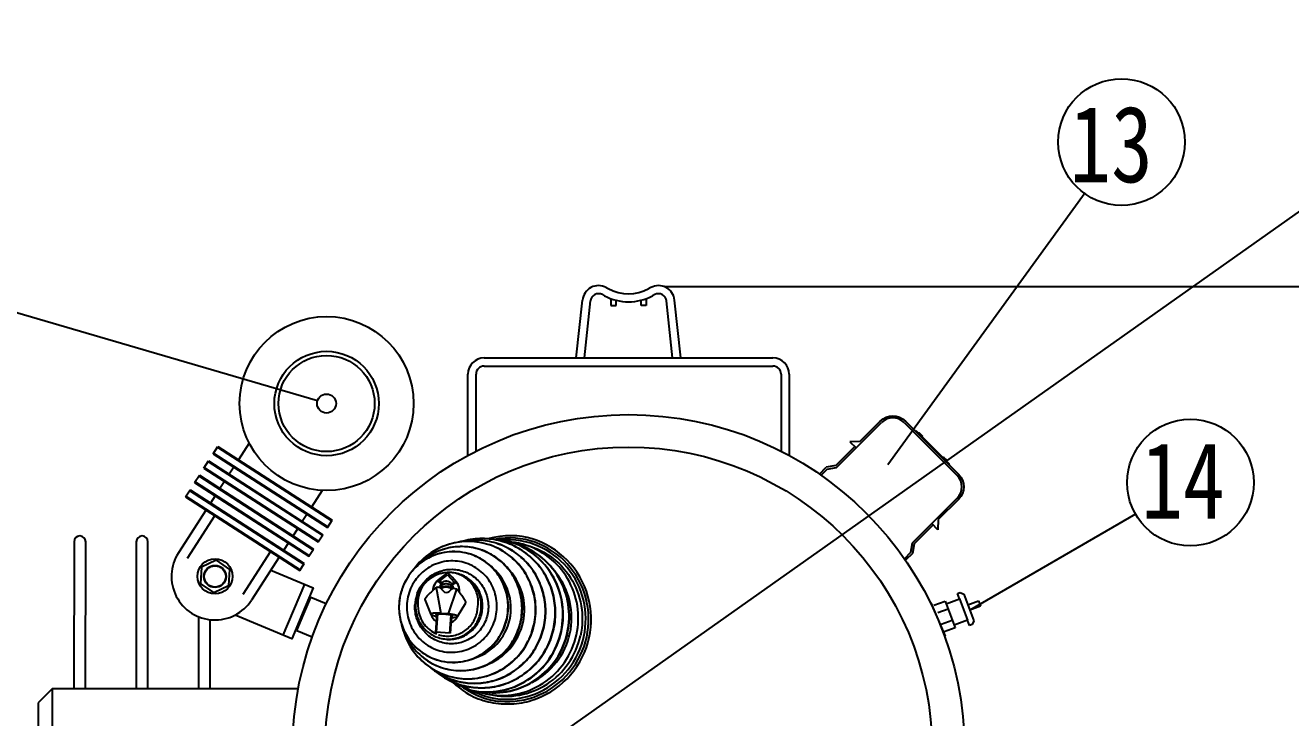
# Model space of a CAD drawing. Header units: millimetres. Extents: x 14764 to 276930, y -11609 to 135619.
# Drawn here: x 257786 to 258586, y 130936 to 131374 of the extents above; entities that cross this region are included whole.
import ezdxf

# ---------------------------------------------------------------- set-up
doc = ezdxf.new("R2010")
doc.units = ezdxf.units.MM
doc.header["$LTSCALE"] = 23.1
doc.header["$PDMODE"] = 3
doc.header["$PDSIZE"] = 1
doc.layers.get('0').update_dxf_attribs({"linetype": 'CONTINUOUS'})
doc.layers.get('Defpoints').update_dxf_attribs({"linetype": 'CONTINUOUS'})
doc.styles.add('DFT', font='simplex.shx', dxfattribs={"width": 0.67, "bigfont": 'dft.shx'})
doc.styles.get("Standard").update_dxf_attribs({"font": 'txt', "width": 0.8})
doc.dimstyles.new('INTE$0', dxfattribs={"dimscale": 5, "dimtxt": 4, "dimasz": 3, "dimexe": 3, "dimexo": 0, "dimgap": 1, "dimtad": 1, "dimdec": 3, "dimdsep": 46, "dimtxsty": 'DFT', "dimcen": 0, "dimclrd": 3, "dimclre": 3, "dimclrt": 6, "dimadec": 0, "dimazin": 0, "dimtfac": 1, "dimtdec": 3, "dimtix": 1, "dimtmove": 1, "dimatfit": 0, "dimfxl": 0, "dimtolj": 1, "dimtzin": 0, "dimarcsym": 0})

# ---------------------------------------------------------------- blocks, each defined once
blk = doc.blocks.new('*D222')
at = {"color": 3, "lineweight": -2, "transparency": 16777216}
for p, q in [((258189.98, 131208.82), (258660.15, 131208.82)), ((258645.15, 131193.82), (258645.15, 130592.55)), ((258171.4, 130577.55), (258660.15, 130577.55))]:
    blk.add_line(p, q, dxfattribs=at)
at = {"color": 3, "transparency": 16777216}
for points in [[(258642.65, 131193.82), (258647.65, 131193.82), (258645.15, 131208.82)], [(258642.65, 130592.55), (258647.65, 130592.55), (258645.15, 130577.55)]]:
    blk.add_solid(points, dxfattribs=at)
at = {"layer": 'Defpoints', "color": 0, "transparency": 16777216}
for p in [(258189.98, 131208.82), (258171.4, 130577.55), (258645.15, 130577.55)]:
    blk.add_point(p, dxfattribs=at)
at = {"color": 6, "transparency": 16777216, "insert": (258615.15, 130893.18), "char_height": 40, "attachment_point": 5, "rotation": 90, "style": 'DFT'}
blk.add_mtext('\\A1;955', dxfattribs=at)

msp = doc.modelspace()

# ---------------------------------------------------------------- linework, layer by layer
at = {"color": 1}
for p, q in [((256356.4706, 129675.6479), (261130.6565, 133051.6794)), ((258456.347, 131267.9943), (258331.6094, 131096.0726)), ((257970.9763, 131136.5133), (257734.4876, 131205.7125)), ((258488.279, 131064.8055), (258383.3884, 131004.2048))]:
    msp.add_line(p, q, dxfattribs=at)
at = {"color": 0, "linetype": 'ByBlock', "lineweight": 25, "ltscale": 0.5}
for p, q in [((258151.1307, 131203.6623), (258152.4715, 131202.9472)), ((258153.5395, 131208.1788), (258154.8803, 131207.4637)), ((258181.8146, 131208.1788), (258180.4738, 131207.4637)), ((258184.2234, 131203.6623), (258182.8826, 131202.9472)), ((258134.6455, 131163.6349), (258138.5421, 131200.2298)), ((258139.7931, 131163.6349), (258143.632, 131199.6878)), ((258156.5599, 131201.1186), (258156.5599, 131196.7465)), ((258156.5599, 131196.7465), (258159.7591, 131196.7465)), ((258159.7591, 131196.7465), (258159.7591, 131200.131)), ((258175.595, 131196.7465), (258175.595, 131200.131)), ((258178.7942, 131196.7465), (258175.595, 131196.7465)), ((258178.7942, 131201.1186), (258178.7942, 131196.7465)), ((258195.561, 131163.6349), (258191.7221, 131199.6878)), ((258200.7086, 131163.6349), (258196.812, 131200.2298)), ((258076.3404, 131163.6349), (258259.0137, 131163.6349)), ((258076.3404, 131158.5163), (258259.0137, 131158.5163)), ((258066.1031, 131101.9809), (258066.1031, 131153.3976)), ((258071.2218, 131104.8156), (258071.2218, 131153.3976)), ((258264.1324, 131153.3976), (258264.1324, 131104.8156)), ((258269.251, 131153.3976), (258269.251, 131101.9809)), ((257817.0691, 131047.4239), (257817.0142, 130954.4278)), ((257824.3629, 130954.4235), (257824.4178, 131047.4195)), ((257824.3629, 130954.4235), (257824.4178, 131047.4195)), ((257856.4372, 131047.4006), (257856.3823, 130954.4046)), ((257863.731, 130954.4002), (257863.7859, 131047.3963)), ((258098.4062, 131046.4365), (258100.9178, 131045.8834)), ((257906.9393, 131035.7609), (257897.7084, 131031.2919)), ((257906.9393, 131035.7609), (257915.4199, 131029.9935)), ((257897.7084, 131031.2919), (257896.9592, 131021.0714)), ((257915.4199, 131029.9935), (257914.6707, 131019.7731)), ((257905.4398, 131015.304), (257896.9592, 131021.0714)), ((257905.4398, 131015.304), (257914.6707, 131019.7731)), ((258048.4031, 131024.2104), (258046.8308, 131022.828)), ((258048.3301, 131022.6631), (258053.1675, 131026.494)), ((258049.6116, 131021.3346), (258048.3301, 131022.6631)), ((258049.2417, 131020.6088), (258049.7887, 131020.0337)), ((258053.1675, 131026.494), (258057.3939, 131021.988)), ((258055.4812, 131019.5803), (258056.1124, 131020.0615)), ((258057.3939, 131021.988), (258055.862, 131020.8368)), ((257965.5012, 131011.7363), (257961.4858, 131002.1969)), ((257962.4397, 131001.7954), (257966.8567, 131012.2887)), ((257966.8567, 131012.2887), (257965.5012, 131011.7363)), ((257976.5497, 131008.2084), (257966.8567, 131012.2887)), ((258046.039, 131018.4211), (258048.8823, 131002.1624)), ((258049.3317, 131017.8192), (258049.2608, 131017.8926)), ((258049.2804, 131017.6663), (258050.3801, 131016.3584)), ((258049.4127, 131017.8497), (258049.3317, 131017.8192)), ((258058.9285, 131017.3946), (258053.5475, 131001.7909)), ((258054.3155, 131016.0449), (258055.6084, 131017.1623)), ((258055.5068, 131017.3644), (258055.582, 131017.3214)), ((258055.6635, 131017.3827), (258055.582, 131017.3214)), ((258368.4336, 131008.2192), (258376.863, 131011.3728)), ((258375.6016, 131014.7446), (258377.2875, 131015.3753)), ((258376.863, 131011.3728), (258375.6016, 131014.7446)), ((258376.863, 131011.3728), (258381.9088, 130997.8858)), ((258377.2875, 131015.3753), (258379.6041, 131014.3201)), ((258379.6041, 131014.3201), (258385.9112, 130997.4613)), ((258038.8626, 131010.9498), (258042.7505, 131001.5149)), ((258059.4996, 131000.1809), (258064.8318, 131008.8815)), ((258360.7602, 131007.2703), (258367.8029, 131009.9051)), ((258369.6951, 131004.8475), (258363.2171, 131002.424)), ((258367.8029, 131009.9051), (258374.1101, 130993.0463)), ((258382.127, 131007.5766), (258388.8705, 131010.0995)), ((258390.1319, 131006.7277), (258383.3884, 131004.2048)), ((258388.8705, 131010.0995), (258390.1319, 131006.7277)), ((257895.7773, 131000.0263), (257895.7503, 130954.3813)), ((257903.099, 130954.377), (257903.1249, 130998.1506)), ((257961.4858, 131002.1969), (257957.4703, 130992.6576)), ((257958.0227, 130991.3021), (257962.4397, 131001.7954)), ((258046.4959, 131001.6735), (258045.5884, 130990.2784)), ((258046.9735, 131001.7746), (258046.0549, 130990.2412)), ((258053.5475, 131001.7909), (258048.8823, 131002.1624)), ((258055.3709, 131001.1058), (258054.4523, 130989.5725)), ((258055.8264, 131000.9304), (258054.9189, 130989.5353)), ((258365.3224, 130995.3312), (258372.2913, 130997.9079)), ((258367.1582, 131002.1744), (258367.1582, 131002.1744)), ((258381.9088, 130997.8858), (258373.4794, 130994.7322)), ((258383.1702, 130994.514), (258381.9088, 130997.8858)), ((258384.8561, 130995.1447), (258383.1702, 130994.514)), ((258385.9112, 130997.4613), (258384.8561, 130995.1447)), ((257957.4703, 130992.6576), (257958.0227, 130991.3021)), ((257958.0227, 130991.3021), (257967.709, 130987.2247)), ((258024.724, 130993.5034), (258024.7446, 130993.4354)), ((258054.9189, 130989.5353), (258045.5884, 130990.2784)), ((258374.1101, 130993.0463), (258367.2581, 130990.4829)), ((257803.1917, 130954.436), (257794.4381, 130945.6927)), ((257803.1917, 130954.436), (257803.1457, 130876.5747)), ((257958.7894, 130954.3441), (257803.1917, 130954.436)), ((258077.472, 130951.3701), (258079.9837, 130950.8171)), ((257794.4381, 130945.6927), (257794.4024, 130885.3283))]:
    msp.add_line(p, q, dxfattribs=at)
at = {"color": 0, "linetype": 'ByBlock', "lineweight": 25}
for p, q in [((258299.2141, 131094.4014), (258327.7085, 131122.8957)), ((258341.8506, 131122.8957), (258375.5089, 131089.2374)), ((257905.0219, 131102.99), (257908.0035, 131107.6116)), ((257907.7325, 131107.1915), (257979.9985, 131060.5693)), ((257908.0035, 131107.6116), (257980.2695, 131060.9895)), ((257927.8083, 131109.7182), (257921.0282, 131099.2088)), ((258314.0192, 131110.9035), (258307.6729, 131110.6163)), ((258307.6729, 131110.6163), (258311.551, 131106.7382)), ((257905.0219, 131102.99), (257977.2879, 131056.3678)), ((257905.2929, 131103.4101), (257977.5589, 131056.788)), ((257899.167, 131093.9147), (257902.1487, 131098.5364)), ((257899.167, 131093.9147), (257971.433, 131047.2925)), ((257899.4381, 131094.3349), (257971.7041, 131047.7127)), ((257901.8776, 131098.1162), (257974.1436, 131051.494)), ((257902.1487, 131098.5364), (257974.4146, 131051.9142)), ((257918.0466, 131094.5871), (257915.1733, 131090.1335)), ((258288.3838, 131090.2178), (258292.7067, 131094.5407)), ((258289.3853, 131089.5223), (258293.2037, 131093.3407)), ((258298.7171, 131095.6014), (258292.7067, 131094.5407)), ((258293.2037, 131093.3407), (258299.2141, 131094.4014)), ((257893.3121, 131084.8394), (257896.2938, 131089.4611)), ((257893.3121, 131084.8394), (257965.5781, 131038.2173)), ((257893.5832, 131085.2596), (257965.8492, 131038.6374)), ((257896.0227, 131089.041), (257968.2887, 131042.4188)), ((257896.2938, 131089.4611), (257968.5598, 131042.8389)), ((257912.1917, 131085.5119), (257909.3185, 131081.0583)), ((257887.5603, 131075.9239), (257890.3847, 131080.3018)), ((257887.5603, 131075.9239), (257959.8263, 131029.3017)), ((257887.8313, 131076.344), (257960.0973, 131029.7219)), ((257890.1136, 131079.8817), (257962.3796, 131033.2595)), ((257890.3847, 131080.3018), (257962.6507, 131033.6796)), ((257906.3368, 131076.4366), (257903.4094, 131071.899)), ((257974.0249, 131079.9017), (257967.2448, 131069.3923)), ((257900.585, 131067.5211), (257883.0799, 131040.3876)), ((258375.5089, 131075.0953), (258347.0146, 131046.601)), ((257906.0469, 131063.9973), (257888.5419, 131036.8639)), ((257964.2632, 131064.7706), (257961.39, 131060.317)), ((257977.2879, 131056.3678), (257980.2695, 131060.9895)), ((258363.5167, 131061.406), (258363.2295, 131055.0597)), ((257958.4083, 131055.6954), (257955.5351, 131051.2418)), ((257971.433, 131047.2925), (257974.4146, 131051.9142)), ((258363.2295, 131055.0597), (258359.3514, 131058.9378)), ((257952.5534, 131046.6201), (257949.626, 131042.0825)), ((258347.0146, 131046.601), (258345.9539, 131040.5906)), ((258348.2146, 131046.1039), (258347.1539, 131040.0935)), ((257941.3396, 131041.2283), (257923.8346, 131014.0949)), ((257946.8016, 131037.7046), (257929.2966, 131010.5711)), ((257965.5781, 131038.2173), (257968.5598, 131042.8389)), ((258345.9539, 131040.5906), (258342.0882, 131036.7249)), ((258347.1539, 131040.0935), (258342.7822, 131035.7218)), ((258345.9539, 131040.5906), (258345.9539, 131040.5906)), ((257959.8263, 131029.3017), (257962.6507, 131033.6796)), ((257962.7451, 131020.654), (257949.1663, 130988.3954)), ((258358.8862, 131008.7204), (258367.7832, 130987.7605))]:
    msp.add_line(p, q, dxfattribs=at)
msp.add_lwpolyline([(258314.0192, 131110.9035), (258326.8599, 131123.7442, -0.41421356), (258342.6991, 131123.7442), (258376.3574, 131090.086, -0.41421356), (258376.3574, 131074.2468), (258363.5167, 131061.406)], format="xyb", dxfattribs=at)
msp.add_lwpolyline([(258349.2752, 131117.8753), (258370.4884, 131096.662), (258370.1349, 131096.3085), (258348.9217, 131117.5217)], close=True, dxfattribs=at)
for points in [[(258353.3706, 131114.2042), (258353.1584, 131113.992), (258351.0371, 131116.1134), (258351.2493, 131116.3255, -0.41421356), (258351.5321, 131116.3255), (258353.3706, 131114.487, -0.41421356)], [(258366.8173, 131100.7574), (258366.6052, 131100.5453), (258368.7265, 131098.4239), (258368.9387, 131098.6361, 0.41421356), (258368.9387, 131098.9189), (258367.1002, 131100.7574, 0.41421356)]]:
    msp.add_lwpolyline(points, format="xyb", close=True, dxfattribs=at)
for points in [[(258298.7171, 131095.6014), (258310.7025, 131107.5868)], [(258360.1999, 131058.0893), (258348.2146, 131046.1039)], [(257941.5558, 131029.5734), (257968.2752, 131018.3262), (257954.6964, 130986.0676), (257918.9444, 131001.1169)]]:
    msp.add_lwpolyline(points, dxfattribs=at)
at = {"color": 0, "linetype": 'ByBlock', "lineweight": 25, "ltscale": 0.5}
for points in [[(258053.2784, 131027.886), (258051.7096, 131026.7918), (258050.0566, 131025.5527), (258048.4031, 131024.2104)], [(258058.8416, 131021.8823), (258057.5535, 131023.4399), (258056.153, 131025.0079), (258054.7024, 131026.5109), (258053.2784, 131027.886)], [(258049.4127, 131017.8497), (258049.7227, 131018.1095), (258050.2062, 131018.4229), (258050.8008, 131018.6925), (258051.479, 131018.8743), (258052.2032, 131018.9415), (258052.9368, 131018.882), (258053.6404, 131018.699), (258054.2797, 131018.4106), (258054.8222, 131018.0495), (258055.2479, 131017.6636), (258055.5068, 131017.3644)]]:
    msp.add_lwpolyline(points, dxfattribs=at)
at = {"color": 1}
for centre in [(258479.3732, 131300.1459), (258522.9248, 131084.878)]:
    msp.add_circle(centre, 40.0405, dxfattribs=at)
at = {"color": 0, "linetype": 'ByBlock', "lineweight": 25}
for centre, radius in [((257976.7352, 131134.8296), 54.9947), ((257976.7352, 131134.8296), 33), ((257976.7352, 131134.8296), 30.3893), ((257976.7352, 131134.8296), 6), ((258167.6771, 130915.3289), 212.5), ((258167.6771, 130915.3289), 192), ((257906.1853, 131025.4749), 7), ((257906.1853, 131025.4749), 6.75)]:
    msp.add_circle(centre, radius, dxfattribs=at)
at = {"color": 0, "linetype": 'ByBlock', "lineweight": 25, "ltscale": 0.5}
msp.add_circle((257906.1895, 131025.5325), 11.0994, dxfattribs=at)
for centre, radius, start, end in [((258148.7219, 131199.1459), 10.2374, 61.9275131, 173.9221344), ((258148.7219, 131199.1459), 5.1187, 61.9275131, 173.9221344), ((258167.6771, 131231.4576), 27.193, 241.9275131, 298.0724869), ((258186.6322, 131199.1459), 10.2374, 6.0778656, 118.0724869), ((258186.6322, 131199.1459), 5.1187, 6.0778656, 118.0724869), ((258167.6771, 131231.4576), 32.3117, 241.9275131, 298.0724869), ((258076.3404, 131153.3976), 10.2374, 90, 180), ((258259.0137, 131153.3976), 10.2374, 0, 90), ((258076.3404, 131153.3976), 5.1187, 90, 180), ((258259.0137, 131153.3976), 5.1187, 0, 90), ((257820.7435, 131047.4217), 3.6744, 359.9661689, 179.9661689), ((257820.7435, 131047.4217), 3.6744, 359.9661689, 179.9661689), ((257860.1115, 131047.3984), 3.6744, 359.9661689, 179.9661689), ((258088.2068, 131000.0982), 47.4476, 77.5867245, 83.1750171), ((258088.2342, 131000.2429), 47.3002, 74.4682307, 77.5813988), ((258053.75, 131008.5912), 19.428, 76.3403239, 190.9739746), ((258058.0882, 131005.9489), 35.5956, 155.7601719, 166.9698373), ((258057.8791, 131006.0317), 35.371, 150.8893153, 155.74342), ((258052.3766, 131016.5655), 8.4238, 132.2324061, 178.7313334), ((258052.3794, 131016.5622), 8.4281, 124.9697397, 131.5267359), ((258052.3124, 131016.7674), 8.2016, 127.1511636, 132.1339791), ((258052.3437, 131017.362), 4.4904, 133.69377, 165.1644225), ((258052.5355, 131017.3467), 4.4904, 5.7286842, 37.1967228), ((258052.377, 131016.5655), 8.4238, 352.15966, 38.6489588), ((258058.093, 131005.9705), 35.5956, 168.2215619, 179.401868), ((258057.7855, 131006.027), 35.2831, 167.5814521, 168.2093364), ((258057.7838, 131006.0272), 35.2814, 166.9822573, 167.581243), ((258056.4556, 131006.3197), 23.8723, 159.5020042, 196.4025192), ((258054.3217, 131006.7896), 21.3022, 157.4492283, 192.2354161), ((258052.2605, 131015.7431), 3.7, 133.9466672, 146.7440185), ((258052.3615, 131015.7351), 3.7, 24.1488817, 36.9461987), ((258057.8715, 131005.9833), 35.374, 179.4188063, 184.5012064), ((258057.8295, 131005.9793), 35.3318, 184.5001114, 191.2838758), ((258057.7324, 131005.967), 35.2342, 191.2951222, 199.1026276), ((258067.0283, 131003.9166), 43.7558, 189.8042173, 196.8694745), ((258051.2085, 131004.6488), 9.1436, 193.6440836, 200.3333494), ((258051.3256, 131004.7054), 9.273, 200.4098253, 235.8932215), ((258051.3946, 131005.0342), 7.4536, 217.6327396, 227.0041302), ((258051.5376, 131004.6885), 9.273, 294.9996431, 330.4830407), ((258051.5214, 131005.0241), 7.4536, 303.8887355, 313.2601262), ((258051.6442, 131004.6141), 9.1436, 330.5595166, 337.2487894), ((258057.5121, 131005.8924), 35.0017, 199.1052373, 203.1907766), ((258062.3381, 131004.846), 39.287, 196.8845204, 200.9515184), ((258087.6802, 130997.7068), 47.4478, 251.9805632, 257.5759511)]:
    msp.add_arc(centre, radius, start, end, dxfattribs=at)
at = {"color": 0, "linetype": 'ByBlock', "lineweight": 25}
for centre, radius, start, end in [((258334.7795, 131115.8246), 10, 45, 135), ((258368.4378, 131082.1664), 10, 315, 45), ((257906.1882, 131025.4794), 27.5, 147.1720447, 327.1720447)]:
    msp.add_arc(centre, radius, start, end, dxfattribs=at)
at = {"color": 0, "linetype": 'ByBlock', "lineweight": 25, "ltscale": 0.5}
for centre, start_param, end_param in [((258047.15, 131015.7814), -0.77956846, 0.48823946), ((258052.5104, 131018.2432), 2.3620242, 3.92116111), ((258057.4135, 131014.964), -0.48823946, 0.77956846)]:
    msp.add_ellipse(centre, major_axis=(0.2286, 2.8706), ratio=0.97511286, start_param=start_param, end_param=end_param, dxfattribs=at)
for points, knots in [([(258142.8149, 130986.8194), (258144.6979, 130995.3717), (258144.1909, 131013.6773), (258130.575, 131037.2071), (258107.4726, 131051.3737), (258089.3063, 131052.1075), (258078.4369, 131049.3041)], [0, 0, 0, 0, 0.25186545, 0.50239822, 0.75139022, 1, 1, 1, 1]), ([(258108.0503, 130994.9583), (258109.1174, 130999.8041), (258109.6011, 131009.9296), (258105.2244, 131024.4007), (258096.2579, 131036.5332), (258083.7343, 131044.865), (258069.1326, 131048.4026), (258054.1862, 131046.7181), (258040.6793, 131040.0434), (258033.6699, 131032.7701), (258030.8873, 131028.6804)], [0, 0, 0, 0, 0.12583435, 0.25133047, 0.37631313, 0.50083415, 0.62515737, 0.74963744, 0.87455762, 1, 1, 1, 1]), ([(258099.6143, 130996.8159), (258100.533, 131000.9881), (258101.0171, 131009.6856), (258097.5548, 131022.2136), (258090.2736, 131032.9483), (258079.9336, 131040.7163), (258067.6427, 131044.6774), (258054.7244, 131044.3964), (258042.5846, 131039.9233), (258035.8584, 131034.4539), (258033.035, 131031.2732)], [0, 0, 0, 0, 0.12585096, 0.25139552, 0.3764683, 0.5010885, 0.62546587, 0.74991296, 0.87471233, 1, 1, 1, 1]), ([(258099.391, 130996.8651), (258100.2152, 131000.6079), (258100.7765, 131008.3707), (258098.2513, 131019.7132), (258092.5794, 131029.821), (258084.2402, 131037.8097), (258073.9502, 131042.9869), (258062.5974, 131044.8991), (258051.1774, 131043.3867), (258044.1659, 131040.1765), (258040.9813, 131038.1085)], [0, 0, 0, 0, 0.12609639, 0.25188324, 0.3771768, 0.50193931, 0.62631726, 0.75058886, 0.87506871, 1, 1, 1, 1]), ([(258107.8271, 130995.0074), (258108.7398, 130999.1525), (258109.3615, 131007.7497), (258106.5648, 131020.3111), (258100.2832, 131031.5052), (258091.0478, 131040.3526), (258079.6518, 131046.0861), (258067.0788, 131048.2037), (258054.4314, 131046.5286), (258046.6663, 131042.9733), (258043.1395, 131040.683)], [0, 0, 0, 0, 0.12609639, 0.25188323, 0.37717679, 0.50193928, 0.62631723, 0.75058883, 0.87506869, 1, 1, 1, 1]), ([(258114.2349, 130993.5964), (258115.0545, 130997.3183), (258115.7655, 131004.9951), (258113.9533, 131016.3772), (258109.3825, 131026.9357), (258102.3344, 131035.9887), (258093.2555, 131042.9576), (258082.7219, 131047.3915), (258071.418, 131049.0061), (258063.8374, 131048.1296), (258060.1785, 131047.2247)], [0, 0, 0, 0, 0.12591823, 0.25163231, 0.37702361, 0.50202194, 0.62666774, 0.75108819, 0.87546742, 1, 1, 1, 1]), ([(258114.0116, 130993.6456), (258114.8292, 130997.3583), (258115.5406, 131005.0146), (258113.7436, 131016.3659), (258109.2026, 131026.8962), (258102.198, 131035.9277), (258093.1736, 131042.8865), (258082.6997, 131047.326), (258071.4533, 131048.9636), (258063.9057, 131048.1137), (258060.2607, 131047.2244)], [0, 0, 0, 0, 0.12608994, 0.25194139, 0.37740911, 0.50241048, 0.62699135, 0.75130184, 0.87556071, 1, 1, 1, 1]), ([(258120.4194, 130992.2345), (258121.28, 130996.1423), (258122.0182, 131004.205), (258120.0783, 131016.1513), (258115.2204, 131027.2131), (258107.7495, 131036.6637), (258098.1472, 131043.8897), (258087.0323, 131048.4145), (258075.1396, 131049.9441), (258067.1944, 131048.8961), (258063.3693, 131047.8806)], [0, 0, 0, 0, 0.12592625, 0.25164651, 0.3770345, 0.50202441, 0.62665903, 0.7510716, 0.87545259, 1, 1, 1, 1]), ([(258120.1962, 130992.2837), (258121.0551, 130996.1841), (258121.7936, 131004.2298), (258119.8662, 131016.1502), (258115.0333, 131027.1873), (258107.5994, 131036.6178), (258098.044, 131043.8325), (258086.9814, 131048.3586), (258075.1396, 131049.9039), (258067.2244, 131048.8758), (258063.412, 131047.8723)], [0, 0, 0, 0, 0.12609203, 0.25194432, 0.37740457, 0.50239526, 0.62696532, 0.75127118, 0.87553786, 1, 1, 1, 1]), ([(258125.2238, 130990.693), (258126.6606, 130997.2181), (258126.8445, 131010.999), (258118.8535, 131029.8978), (258103.9825, 131043.9379), (258091.0445, 131048.4158), (258077.6182, 131049.3642)], [0, 0, 0, 0, 0.25153977, 0.50213682, 0.75145567, 1, 1, 1, 1]), ([(258141.2365, 130987.1669), (258143.0115, 130995.2286), (258142.6577, 131012.4413), (258130.3602, 131034.8555), (258109.1716, 131049.0096), (258092.1624, 131050.6418), (258082.9091, 131048.8854)], [0, 0, 0, 0, 0.25184057, 0.50241977, 0.75147484, 1, 1, 1, 1]), ([(258139.4232, 130987.5662), (258141.0752, 130995.0683), (258140.9449, 131011.0196), (258130.2706, 131032.1924), (258111.3747, 131046.3719), (258095.7807, 131049.0854), (258086.2949, 131048.4408)], [0, 0, 0, 0, 0.25193612, 0.50256151, 0.7515872, 1, 1, 1, 1]), ([(258125.0005, 130990.7422), (258126.3512, 130996.8757), (258126.681, 131009.776), (258119.8681, 131027.7463), (258106.8037, 131041.7373), (258095.1266, 131046.9846), (258089.0872, 131048.3643)], [0, 0, 0, 0, 0.25170742, 0.50242325, 0.75172102, 1, 1, 1, 1]), ([(258129.1568, 130989.827), (258130.4593, 130995.7416), (258130.8396, 131008.1652), (258124.5444, 131025.5856), (258112.3057, 131039.4076), (258101.2428, 131044.8934), (258095.4695, 131046.4792)], [0, 0, 0, 0, 0.25141458, 0.5020227, 0.7514577, 1, 1, 1, 1]), ([(258128.9336, 130989.8761), (258130.2272, 130995.7507), (258130.6202, 131008.0822), (258124.4389, 131025.3929), (258112.386, 131039.1746), (258101.4653, 131044.7042), (258095.7573, 131046.3297)], [0, 0, 0, 0, 0.25165045, 0.50236582, 0.75171189, 1, 1, 1, 1]), ([(258134.7701, 130988.5909), (258136.0848, 130994.5616), (258136.4749, 131007.0977), (258130.1505, 131024.6797), (258117.844, 131038.6411), (258106.7114, 131044.2005), (258100.8998, 131045.8158)], [0, 0, 0, 0, 0.25165749, 0.50237319, 0.75171353, 1, 1, 1, 1]), ([(258100.9178, 131045.8832), (258107.0121, 131044.5412), (258118.8143, 131039.3351), (258132.0457, 131025.3021), (258138.9626, 131007.2157), (258138.6423, 130994.2166), (258137.2817, 130988.0378)], [0, 0, 0, 0, 0.24827792, 0.49756778, 0.74828047, 1, 1, 1, 1]), ([(258090.8652, 130998.7425), (258091.8441, 131003.1882), (258092.0717, 131012.5456), (258087.0878, 131025.5673), (258077.5281, 131035.6808), (258064.8289, 131041.2928), (258050.947, 131041.5342), (258038.0234, 131036.3716), (258028.0308, 131026.6478), (258024.3068, 131018.0603), (258023.3278, 131013.6146)], [0, 0, 0, 0, 0.12568761, 0.25097105, 0.37568653, 0.49999967, 0.6243129, 0.74902862, 0.87431229, 1, 1, 1, 1]), ([(258083.7934, 131000.2998), (258084.6016, 131003.9701), (258084.7911, 131011.6921), (258080.686, 131022.435), (258072.8125, 131030.774), (258062.3547, 131035.3983), (258050.9218, 131035.5944), (258040.2738, 131031.334), (258032.0359, 131023.309), (258028.9643, 131016.2218), (258028.1561, 131012.5514)], [0, 0, 0, 0, 0.12585975, 0.2512161, 0.37586103, 0.5, 0.62413897, 0.7487839, 0.87414026, 1, 1, 1, 1]), ([(258090.6419, 130998.7917), (258091.3613, 131002.0588), (258091.8726, 131008.8285), (258089.7652, 131018.7448), (258084.9612, 131027.6434), (258077.8471, 131034.7787), (258069.0089, 131039.5615), (258059.1741, 131041.5896), (258049.1682, 131040.7008), (258042.9252, 131038.207), (258040.0569, 131036.5509)], [0, 0, 0, 0, 0.12610333, 0.25190492, 0.37723273, 0.50203678, 0.62644556, 0.75071615, 0.8751516, 1, 1, 1, 1]), ([(258034.0948, 131014.6792), (258035.1175, 131017.4176), (258038.2036, 131022.5524), (258045.2705, 131028.0009), (258053.8194, 131030.4721), (258062.653, 131029.5957), (258070.5323, 131025.496), (258076.3535, 131018.7493), (258079.3203, 131010.3202), (258079.1214, 131004.3246), (258078.4921, 131001.4672)], [0, 0, 0, 0, 0.12579291, 0.25098737, 0.37551347, 0.49964818, 0.62388134, 0.74864707, 0.8740881, 1, 1, 1, 1]), ([(258058.338, 131027.4698), (258055.9942, 131027.9859), (258051.0735, 131028.1865), (258044.0635, 131025.9198), (258038.2263, 131021.387), (258035.5777, 131017.1992), (258034.6483, 131014.9591)], [0, 0, 0, 0, 0.24874444, 0.49816772, 0.74862766, 1, 1, 1, 1]), ([(258071.9581, 131002.906), (258072.7234, 131008.6562), (258072.6605, 131011.3467), (258071.743, 131015.2676), (258070.0426, 131018.9102), (258067.6325, 131022.1139), (258064.6175, 131024.739), (258061.1281, 131026.6704), (258057.3189, 131027.8233), (258054.6718, 131028.0389), (258053.3565, 131028.0064)], [0, 0, 0, 0, 0.12596904, 0.25177594, 0.37730039, 0.50245833, 0.62723136, 0.75166804, 0.87587512, 1, 1, 1, 1]), ([(258074.0724, 131002.4404), (258074.3611, 131003.7514), (258074.6914, 131006.4333), (258074.4226, 131010.4689), (258073.401, 131014.3761), (258071.6626, 131018.0105), (258069.271, 131021.2394), (258066.3128, 131023.9444), (258062.8979, 131026.0257), (258060.3948, 131026.9479), (258059.1149, 131027.2827)], [0, 0, 0, 0, 0.12589147, 0.25164387, 0.37715661, 0.50234669, 0.62718303, 0.75168524, 0.87592174, 1, 1, 1, 1]), ([(258074.8551, 131002.2681), (258075.151, 131003.6119), (258075.4832, 131006.3626), (258075.1783, 131010.4982), (258074.0831, 131014.4912), (258072.2388, 131018.1865), (258069.716, 131021.4424), (258066.6107, 131024.1334), (258063.0442, 131026.155), (258060.4451, 131027.0058), (258059.1208, 131027.2974)], [0, 0, 0, 0, 0.12591328, 0.25168364, 0.37720104, 0.50238415, 0.62720425, 0.75168811, 0.87591397, 1, 1, 1, 1]), ([(258092.5425, 130998.3732), (258093.8135, 131004.1451), (258093.2521, 131016.5633), (258086.31, 131026.899), (258081.853, 131030.7198)], [0, 0, 0, 0, 0.50168608, 1, 1, 1, 1]), ([(258100.9785, 130996.5155), (258102.3176, 131002.5964), (258101.9504, 131015.6005), (258095.2916, 131026.796), (258090.9, 131031.1568)], [0, 0, 0, 0, 0.50151693, 1, 1, 1, 1]), ([(258130.6317, 130989.5022), (258132.0748, 130996.0557), (258132.0576, 131009.9439), (258126.0084, 131022.4586), (258121.8434, 131027.6774)], [0, 0, 0, 0, 0.50124837, 1, 1, 1, 1]), ([(258044.1468, 131016.9111), (258044.152, 131018.0007), (258044.6188, 131020.2054), (258045.932, 131022.0353), (258046.7336, 131022.7793)], [0, 0, 0, 0, 0.49909053, 1, 1, 1, 1]), ([(258046.7644, 131022.7472), (258046.8188, 131022.7351), (258046.9464, 131022.6744), (258047.1561, 131022.54), (258047.4185, 131022.3412), (258047.8594, 131021.9721), (258048.4787, 131021.3935), (258048.9782, 131020.8858), (258049.2417, 131020.6088)], [0, 0, 0, 0, 0.05080804, 0.12695935, 0.22759183, 0.35056919, 0.65134309, 1, 1, 1, 1]), ([(258048.3301, 131022.6631), (258048.1539, 131022.7166), (258047.8355, 131022.8165), (258047.3556, 131022.9463), (258046.9671, 131022.9525), (258046.8308, 131022.828)], [0, 0, 0, 0, 0.3581632, 0.64085405, 1, 1, 1, 1]), ([(258048.775, 131018.123), (258048.8662, 131018.5557), (258049.2126, 131019.3969), (258050.147, 131020.3868), (258051.3742, 131020.9879), (258052.2867, 131021.077), (258052.7333, 131021.0414)], [0, 0, 0, 0, 0.24831427, 0.49772022, 0.74842919, 1, 1, 1, 1]), ([(258055.862, 131020.8368), (258055.5055, 131021.2969), (258054.5838, 131022.0763), (258052.856, 131022.5819), (258051.0699, 131022.3562), (258050.0365, 131021.7325), (258049.6116, 131021.3346)], [0, 0, 0, 0, 0.24944075, 0.5, 0.75055925, 1, 1, 1, 1]), ([(258049.6116, 131021.3346), (258049.6432, 131021.0828), (258049.7098, 131020.6503), (258049.772, 131020.2168), (258049.7887, 131020.0337)], [0, 0, 0, 0, 0.57983397, 1, 1, 1, 1]), ([(258049.6927, 131018.4071), (258050.0714, 131018.772), (258050.9985, 131019.3462), (258052.0794, 131019.4854), (258052.606, 131019.4435)], [0, 0, 0, 0, 0.4988511, 1, 1, 1, 1]), ([(258049.7887, 131020.0337), (258050.1762, 131020.3947), (258051.1181, 131020.9595), (258052.7429, 131021.1626), (258054.3152, 131020.7048), (258055.1558, 131019.9981), (258055.4812, 131019.5803)], [0, 0, 0, 0, 0.24943898, 0.49999994, 0.75056092, 1, 1, 1, 1]), ([(258052.606, 131019.4435), (258053.1326, 131019.4015), (258054.1778, 131019.093), (258055.0024, 131018.3793), (258055.3186, 131017.9591)], [0, 0, 0, 0, 0.5011489, 1, 1, 1, 1]), ([(258052.7333, 131021.0414), (258053.1798, 131021.0059), (258054.0667, 131020.7734), (258055.1833, 131019.9857), (258055.9493, 131018.8604), (258056.1581, 131017.9749), (258056.1797, 131017.5333)], [0, 0, 0, 0, 0.25157081, 0.50227978, 0.75168573, 1, 1, 1, 1]), ([(258055.862, 131020.8368), (258055.791, 131020.5932), (258055.6567, 131020.1767), (258055.5267, 131019.7585), (258055.4812, 131019.5803)], [0, 0, 0, 0, 0.57983397, 1, 1, 1, 1]), ([(258056.1124, 131020.0615), (258056.4172, 131020.2937), (258056.992, 131020.7166), (258057.6964, 131021.1905), (258058.1907, 131021.4853), (258058.4811, 131021.6398), (258058.7089, 131021.7388), (258058.8441, 131021.7781), (258058.8994, 131021.781)], [0, 0, 0, 0, 0.34918947, 0.65023064, 0.77318737, 0.87367728, 0.94956179, 1, 1, 1, 1]), ([(258060.5578, 131015.604), (258060.725, 131016.6805), (258060.6133, 131018.9308), (258059.6067, 131020.9451), (258058.9333, 131021.8065)], [0, 0, 0, 0, 0.49909094, 1, 1, 1, 1]), ([(258023.3278, 131013.6146), (258022.3489, 131009.169), (258022.1213, 130999.8116), (258027.1052, 130986.7899), (258036.6649, 130976.6764), (258049.3641, 130971.0644), (258063.246, 130970.823), (258076.1696, 130975.9856), (258086.1622, 130985.7094), (258089.8862, 130994.2969), (258090.8652, 130998.7425)], [0, 0, 0, 0, 0.12568761, 0.25097105, 0.37568653, 0.49999967, 0.6243129, 0.74902862, 0.87431229, 1, 1, 1, 1]), ([(258028.1561, 131012.5514), (258027.3479, 131008.8811), (258027.1584, 131001.1592), (258031.2634, 130990.4163), (258039.137, 130982.0773), (258049.5948, 130977.4529), (258061.0277, 130977.2568), (258071.6757, 130981.5172), (258079.9135, 130989.5422), (258082.9851, 130996.6295), (258083.7934, 131000.2998)], [0, 0, 0, 0, 0.12585975, 0.2512161, 0.37586103, 0.5, 0.62413897, 0.7487839, 0.87414026, 1, 1, 1, 1]), ([(258045.3445, 131017.9742), (258044.4749, 131017.2094), (258043.2252, 131016.0732), (258041.6727, 131014.5634), (258040.688, 131013.5506), (258039.883, 131012.6589), (258039.2975, 131011.9276), (258038.9642, 131011.4202), (258038.8488, 131011.1125), (258038.8452, 131010.9919), (258038.8626, 131010.9498)], [0, 0, 0, 0, 0.35996818, 0.52479294, 0.67297075, 0.79908094, 0.89774508, 0.96464507, 0.98582974, 1, 1, 1, 1]), ([(258049.6301, 131018.321), (258049.602, 131018.2247), (258049.5573, 131018.0895), (258049.4798, 131017.9334), (258049.4366, 131017.872), (258049.4127, 131017.8497)], [0, 0, 0, 0, 0.57556194, 0.81244919, 1, 1, 1, 1]), ([(258055.3668, 131017.8641), (258055.3792, 131017.7646), (258055.402, 131017.624), (258055.4538, 131017.4576), (258055.4867, 131017.3902), (258055.5068, 131017.3644)], [0, 0, 0, 0, 0.57556176, 0.81244904, 1, 1, 1, 1]), ([(258064.8318, 131008.8815), (258064.8556, 131008.9204), (258064.8712, 131009.04), (258064.8059, 131009.3621), (258064.5571, 131009.9159), (258064.0948, 131010.7306), (258063.4411, 131011.7385), (258062.629, 131012.8944), (258061.3352, 131014.6309), (258060.281, 131015.9505), (258059.5434, 131016.8434)], [0, 0, 0, 0, 0.01417026, 0.03535493, 0.10225492, 0.20091906, 0.32702925, 0.47520706, 0.64003182, 1, 1, 1, 1]), ([(258078.4921, 131001.4672), (258077.8629, 130998.6095), (258075.5247, 130993.0845), (258069.2909, 130986.681), (258061.1733, 130983.0038), (258052.2999, 130982.5938), (258043.9149, 130985.5104), (258037.1953, 130991.3456), (258033.0718, 130999.2601), (258032.4294, 131005.2169), (258032.6522, 131008.1318)], [0, 0, 0, 0, 0.12591179, 0.25135266, 0.37611817, 0.50035115, 0.62448583, 0.74901211, 0.87420686, 1, 1, 1, 1]), ([(258033.0367, 131007.6453), (258032.9386, 131005.2215), (258033.5821, 131000.3074), (258036.9749, 130993.7401), (258042.385, 130988.7369), (258046.9357, 130986.8515), (258049.28, 130986.3353)], [0, 0, 0, 0, 0.25137251, 0.50183261, 0.75125582, 1, 1, 1, 1]), ([(258034.6772, 131004.8929), (258034.8509, 131003.1806), (258035.6595, 130999.7913), (258038.1725, 130995.2337), (258041.8002, 130991.5264), (258044.8003, 130989.8002), (258046.3784, 130989.1606)], [0, 0, 0, 0, 0.25137513, 0.50182884, 0.75129776, 1, 1, 1, 1]), ([(258023.8596, 130996.7683), (258024.6669, 130991.888), (258027.9726, 130982.343), (258037.4263, 130970.6119), (258050.2827, 130962.8047), (258065.0198, 130959.8815), (258079.8849, 130962.182), (258093.1185, 130969.4259), (258103.169, 130980.7202), (258106.9832, 130990.1124), (258108.0503, 130994.9583)], [0, 0, 0, 0, 0.12544224, 0.25036226, 0.37484222, 0.49916543, 0.62368654, 0.74866935, 0.8741656, 1, 1, 1, 1]), ([(258024.7219, 130993.5051), (258025.9487, 130989.4332), (258029.7565, 130981.6456), (258038.8952, 130972.4891), (258050.5004, 130966.8097), (258063.3175, 130965.2432), (258075.9629, 130967.9502), (258087.0785, 130974.6338), (258095.4819, 130984.5483), (258098.6956, 130992.644), (258099.6143, 130996.8159)], [0, 0, 0, 0, 0.12528722, 0.25008623, 0.37453316, 0.49891061, 0.62353107, 0.74860416, 0.87414895, 1, 1, 1, 1]), ([(258025.3387, 130992.109), (258026.7647, 130988.7809), (258030.68, 130982.5411), (258039.1317, 130975.5072), (258049.3446, 130971.4722), (258060.3061, 130970.8478), (258070.9358, 130973.6903), (258080.1911, 130979.7154), (258087.1682, 130988.3142), (258089.8577, 130995.2306), (258090.6419, 130998.7917)], [0, 0, 0, 0, 0.12518012, 0.24981185, 0.37410342, 0.49839521, 0.62302757, 0.74820845, 0.87392992, 1, 1, 1, 1]), ([(258029.0573, 130983.9754), (258031.0783, 130980.7606), (258036.0925, 130974.9012), (258045.8208, 130968.7304), (258056.9271, 130965.6959), (258068.4406, 130966.0711), (258079.3649, 130969.8178), (258088.7587, 130976.6082), (258095.8153, 130985.8411), (258098.5668, 130993.1221), (258099.391, 130996.8651)], [0, 0, 0, 0, 0.12493149, 0.24941146, 0.37368306, 0.49806094, 0.62282334, 0.74811682, 0.87390362, 1, 1, 1, 1]), ([(258048.8823, 131002.1624), (258048.4663, 131002.1955), (258047.6505, 131002.2461), (258046.4672, 131002.2767), (258045.3833, 131002.26), (258044.4449, 131002.1979), (258043.7733, 131002.1063), (258043.3408, 131002.0054), (258043.0988, 131001.9266), (258042.9159, 131001.8392), (258042.7903, 131001.7438), (258042.7245, 131001.6289), (258042.7366, 131001.5487), (258042.7506, 131001.5148)], [0, 0, 0, 0, 0.1952324, 0.3823676, 0.55365924, 0.70223227, 0.82222367, 0.8702618, 0.9098512, 0.94109164, 0.96472875, 0.98282994, 1, 1, 1, 1]), ([(258042.7506, 131001.5148), (258042.7748, 131001.4565), (258042.8824, 131001.3376), (258043.2446, 131001.1093), (258043.9589, 131000.851), (258045.061, 131000.5739), (258045.9128, 131000.4235), (258046.3836, 131000.3518)], [0, 0, 0, 0, 0.04887532, 0.1192811, 0.33141529, 0.63134471, 1, 1, 1, 1]), ([(258046.0119, 131001.2734), (258045.9986, 131001.308), (258045.9953, 131001.3969), (258046.096, 131001.5094), (258046.2653, 131001.6019), (258046.4076, 131001.6502), (258046.4913, 131001.6743)], [0, 0, 0, 0, 0.16130972, 0.34986178, 0.62097599, 1, 1, 1, 1]), ([(258046.4333, 131000.9455), (258046.3326, 131000.9928), (258046.1745, 131001.0762), (258046.0368, 131001.2088), (258046.0119, 131001.2734)], [0, 0, 0, 0, 0.61621347, 1, 1, 1, 1]), ([(258046.4913, 131001.6743), (258046.5515, 131001.6916), (258046.8566, 131001.7676), (258047.1691, 131001.8097), (258047.4193, 131001.8355)], [0, 0, 0, 0, 0.19961622, 1, 1, 1, 1]), ([(258047.4193, 131001.8355), (258047.9652, 131001.8919), (258049.2294, 131001.9301), (258051.2041, 131001.8415), (258053.168, 131001.6165), (258054.4102, 131001.3786), (258054.9403, 131001.2365)], [0, 0, 0, 0, 0.21742101, 0.5, 0.78257899, 1, 1, 1, 1]), ([(258047.499, 130988.7478), (258048.7475, 130988.3328), (258051.3423, 130987.7662), (258055.3221, 130987.757), (258059.2233, 130988.5858), (258062.8733, 130990.2164), (258066.1136, 130992.577), (258068.8033, 130995.5647), (258070.8253, 130999.0469), (258071.6709, 131001.6019), (258071.9581, 131002.906)], [0, 0, 0, 0, 0.12412488, 0.24833196, 0.37276864, 0.49754167, 0.62269961, 0.74822406, 0.87403096, 1, 1, 1, 1]), ([(258049.28, 130986.3353), (258050.6043, 130986.0437), (258053.3204, 130985.724), (258057.4062, 130986.0606), (258061.3546, 130987.1983), (258065.0116, 130989.0934), (258068.2375, 130991.6721), (258070.9086, 130994.8358), (258072.9225, 130998.4607), (258073.7765, 131001.0966), (258074.0724, 131002.4404)], [0, 0, 0, 0, 0.12408602, 0.24831191, 0.37279572, 0.49761585, 0.62279896, 0.74831677, 0.87408573, 1, 1, 1, 1]), ([(258050.0627, 130986.1629), (258051.387, 130985.8713), (258054.1031, 130985.5516), (258058.1889, 130985.8882), (258062.1373, 130987.0259), (258065.7944, 130988.921), (258069.0203, 130991.4998), (258071.6914, 130994.6634), (258073.7052, 130998.2884), (258074.5592, 131000.9243), (258074.8551, 131002.2681)], [0, 0, 0, 0, 0.12408603, 0.24831189, 0.37279575, 0.49761585, 0.62279896, 0.74831636, 0.87408672, 1, 1, 1, 1]), ([(258059.4994, 131000.1809), (258059.5186, 131000.2122), (258059.5432, 131000.2894), (258059.4965, 131000.4133), (258059.3876, 131000.5273), (258059.2208, 131000.6426), (258058.9943, 131000.7587), (258058.5833, 131000.9268), (258057.9346, 131001.1235), (258057.0178, 131001.3334), (258055.9502, 131001.5215), (258054.7771, 131001.6785), (258053.9635, 131001.7577), (258053.5475, 131001.7909)], [0, 0, 0, 0, 0.01717006, 0.03527125, 0.05890836, 0.0901488, 0.1297382, 0.17777633, 0.29776773, 0.44634076, 0.6176324, 0.8047676, 1, 1, 1, 1]), ([(258054.9403, 131001.2365), (258055.0325, 131001.2118), (258055.3345, 131001.1259), (258055.6331, 131001.0234), (258055.8311, 131000.9304)], [0, 0, 0, 0, 0.30377457, 1, 1, 1, 1]), ([(258055.7281, 130999.6076), (258056.2043, 130999.6038), (258057.0692, 130999.6176), (258058.2012, 130999.7167), (258058.9475, 130999.8587), (258059.3412, 131000.0268), (258059.4663, 131000.1272), (258059.4994, 131000.1809)], [0, 0, 0, 0, 0.36865529, 0.66858471, 0.8807189, 0.95112468, 1, 1, 1, 1]), ([(258056.241, 131000.4587), (258056.2062, 131000.3989), (258056.0493, 131000.2898), (258055.88, 131000.2324), (258055.7731, 131000.2017)], [0, 0, 0, 0, 0.38379152, 1, 1, 1, 1]), ([(258055.8311, 131000.9304), (258055.9099, 131000.8934), (258056.0428, 131000.8232), (258056.1954, 131000.7051), (258056.2769, 131000.578), (258056.2596, 131000.4908), (258056.241, 131000.4587)], [0, 0, 0, 0, 0.37902864, 0.65014449, 0.83869485, 1, 1, 1, 1]), ([(258069.2508, 130973.5074), (258074.9012, 130975.1022), (258085.5447, 130981.5657), (258091.2714, 130992.6006), (258092.5425, 130998.3732)], [0, 0, 0, 0, 0.49831363, 1, 1, 1, 1]), ([(258077.2773, 130969.3103), (258083.0953, 130971.4227), (258093.8428, 130978.7856), (258099.6394, 130990.434), (258100.9785, 130996.5155)], [0, 0, 0, 0, 0.49848279, 1, 1, 1, 1]), ([(258029.9345, 130980.7325), (258032.1728, 130977.1722), (258037.7258, 130970.6831), (258048.4997, 130963.8491), (258060.7995, 130960.4885), (258073.5504, 130960.904), (258085.6487, 130965.0533), (258096.0521, 130972.5735), (258103.867, 130982.7987), (258106.9143, 130990.8621), (258107.8271, 130995.0074)], [0, 0, 0, 0, 0.12493149, 0.24941146, 0.37368306, 0.49806094, 0.62282334, 0.74811682, 0.87390362, 1, 1, 1, 1]), ([(258042.6451, 130967.6402), (258045.5853, 130965.2813), (258052.0965, 130961.3001), (258063.0336, 130958.015), (258074.4564, 130957.6126), (258085.6241, 130960.1222), (258095.8246, 130965.377), (258104.409, 130973.0392), (258110.8355, 130982.608), (258113.4152, 130989.8741), (258114.2349, 130993.5964)], [0, 0, 0, 0, 0.12453262, 0.24891183, 0.37333223, 0.49797799, 0.6229763, 0.74836765, 0.87408177, 1, 1, 1, 1]), ([(258042.7229, 130967.6036), (258045.6571, 130965.265), (258052.1495, 130961.3224), (258063.0439, 130958.0833), (258074.4143, 130957.7118), (258085.5279, 130960.2356), (258095.6791, 130965.4893), (258104.224, 130973.1383), (258110.6234, 130982.6853), (258113.194, 130989.9326), (258114.0116, 130993.6456)], [0, 0, 0, 0, 0.12443944, 0.24869836, 0.37300881, 0.49758962, 0.62259092, 0.7480586, 0.87391004, 1, 1, 1, 1]), ([(258045.2641, 130965.7059), (258048.3086, 130963.1767), (258055.0786, 130958.8863), (258066.5143, 130955.2763), (258078.5031, 130954.7119), (258090.2541, 130957.2349), (258101.0055, 130962.6728), (258110.062, 130970.6711), (258116.8417, 130980.6985), (258119.5588, 130988.3263), (258120.4194, 130992.2345)], [0, 0, 0, 0, 0.12454751, 0.2489285, 0.37334102, 0.49797557, 0.62296545, 0.74835345, 0.87407374, 1, 1, 1, 1]), ([(258045.3104, 130965.6922), (258048.3485, 130963.1796), (258055.0996, 130958.9208), (258066.4955, 130955.3478), (258078.4368, 130954.8075), (258090.1396, 130957.3405), (258100.8481, 130962.7759), (258109.8709, 130970.7622), (258116.6277, 130980.7709), (258119.3372, 130988.3831), (258120.1962, 130992.2837)], [0, 0, 0, 0, 0.1244623, 0.24872903, 0.37303485, 0.49760484, 0.62259546, 0.74805567, 0.87390795, 1, 1, 1, 1]), ([(258059.3386, 130957.7043), (258070.169, 130950.1204), (258086.2826, 130944.5079), (258111.4107, 130948.4967), (258131.9325, 130963.6714), (258139.4643, 130979.119), (258141.2365, 130987.1669)], [0, 0, 0, 0, 0.24860141, 0.49765594, 0.74821605, 1, 1, 1, 1]), ([(258061.939, 130956.8699), (258073.9817, 130950.0674), (258089.2725, 130945.9816), (258112.3748, 130950.9138), (258130.9534, 130965.6443), (258137.7713, 130980.0646), (258139.4232, 130987.5662)], [0, 0, 0, 0, 0.24841269, 0.49743849, 0.74806394, 1, 1, 1, 1]), ([(258067.8721, 130953.5457), (258073.9723, 130952.1927), (258086.8824, 130951.9401), (258104.8057, 130959.0983), (258118.6924, 130972.5935), (258123.8642, 130984.5188), (258125.2238, 130990.693)], [0, 0, 0, 0, 0.24853356, 0.49792635, 0.74853515, 1, 1, 1, 1]), ([(258068.1963, 130953.537), (258074.257, 130952.2509), (258087.0598, 130952.1057), (258104.7957, 130959.3138), (258118.5295, 130972.7609), (258123.6497, 130984.6079), (258125.0005, 130990.7422)], [0, 0, 0, 0, 0.24827896, 0.49757655, 0.74829237, 1, 1, 1, 1]), ([(258074.7794, 130952.5665), (258080.6854, 130951.5793), (258093.031, 130951.9085), (258109.9468, 130959.3101), (258122.9799, 130972.4758), (258127.8542, 130983.9115), (258129.1568, 130989.827)], [0, 0, 0, 0, 0.2485422, 0.49797712, 0.74858531, 1, 1, 1, 1]), ([(258075.1093, 130952.5803), (258080.9724, 130951.6573), (258093.2063, 130952.0874), (258109.9345, 130959.5313), (258122.8164, 130972.6446), (258127.6399, 130984.0012), (258128.9336, 130989.8761)], [0, 0, 0, 0, 0.24828809, 0.49763408, 0.74834946, 1, 1, 1, 1]), ([(258077.4721, 130951.3703), (258083.5664, 130950.0283), (258096.4638, 130949.7954), (258114.3659, 130956.9727), (258128.2399, 130970.481), (258133.4095, 130982.4122), (258134.7701, 130988.5909)], [0, 0, 0, 0, 0.24827853, 0.49756903, 0.74828447, 1, 1, 1, 1]), ([(258079.9837, 130950.8173), (258086.078, 130949.4753), (258098.9754, 130949.2424), (258116.8774, 130956.4197), (258130.7516, 130969.9278), (258135.9211, 130981.859), (258137.2817, 130988.0378)], [0, 0, 0, 0, 0.24827792, 0.49756778, 0.74828047, 1, 1, 1, 1]), ([(258106.6194, 130958.5486), (258112.5916, 130961.5351), (258123.3389, 130970.3514), (258129.1885, 130982.9484), (258130.6317, 130989.5022)], [0, 0, 0, 0, 0.49875153, 1, 1, 1, 1]), ([(258055.9563, 130959.0546), (258063.2609, 130952.7032), (258070.931, 130948.3068), (258083.6914, 130944.8143), (258096.939, 130944.6282), (258114.0707, 130948.7595), (258132.7817, 130961.8343), (258140.929, 130978.2551), (258142.8149, 130986.8194)], [0, 0, 0, 0, 0.12491841, 0.24969781, 0.37455776, 0.49967812, 0.74919001, 1, 1, 1, 1])]:
    msp.add_open_spline(points, degree=3, knots=knots, dxfattribs=at)
for points in [[(258045.3445, 131017.9742), (258045.5512, 131018.156), (258045.7875, 131018.3091), (258046.039, 131018.4211)], [(258059.5434, 131016.8434), (258059.3681, 131017.0556), (258059.159, 131017.2441), (258058.9285, 131017.3946)]]:
    msp.add_open_spline(points, degree=3, dxfattribs=at)

# ---------------------------------------------------------------- texts
at = {"color": 3, "linetype": 'Continuous', "char_height": 48.384, "width": 38.7072, "attachment_point": 3, "line_spacing_factor": 0.9}
for s, insert in [('13', (258499.1703, 131323.0866)), ('14', (258544.558, 131110.4602))]:
    msp.add_mtext(s, dxfattribs=dict(at, insert=insert))

# ---------------------------------------------------------------- dimensions: what is measured, and where the dimension line sits
dim = msp.add_linear_dim(base=(258645.1496, 130577.5503), p1=(258189.9842, 131208.8189), p2=(258171.4012, 130577.5503), angle=90, text='955', dimstyle='INTE$0', override={"dimtxt": 8, "dimgap": 2})
dim.commit()
dim.dimension.update_dxf_attribs({"geometry": '*D222', "text_midpoint": (258615.1496, 130893.1846)})

doc.saveas('drawing.dxf')
